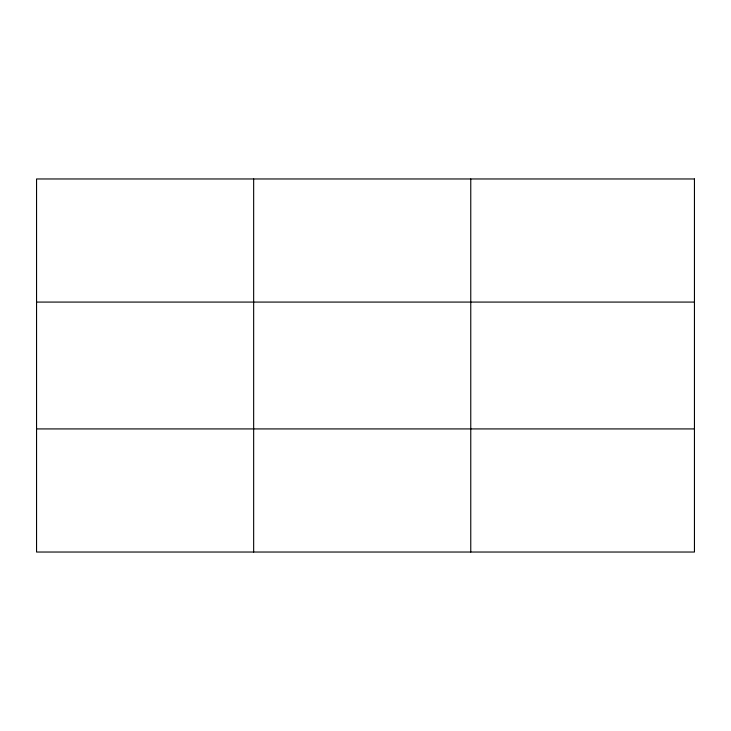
<?xml version="1.0" encoding="UTF-8"?>
<svg xmlns="http://www.w3.org/2000/svg" width="731" height="731" viewBox="0 0 731 731"><rect width="100%" height="100%" fill="white"/><g stroke="black" fill="none" stroke-linecap="round" stroke-linejoin="round"><path stroke-width="1.1" d="M253.657 178.967L253.657 552.033M470.764 178.967L470.764 552.033M36.55 302.077L694.45 302.077M36.55 428.923L694.45 428.923M694.45 178.967L694.45 552.033L36.55 552.033L36.55 178.967L694.45 178.967"/></g></svg>
